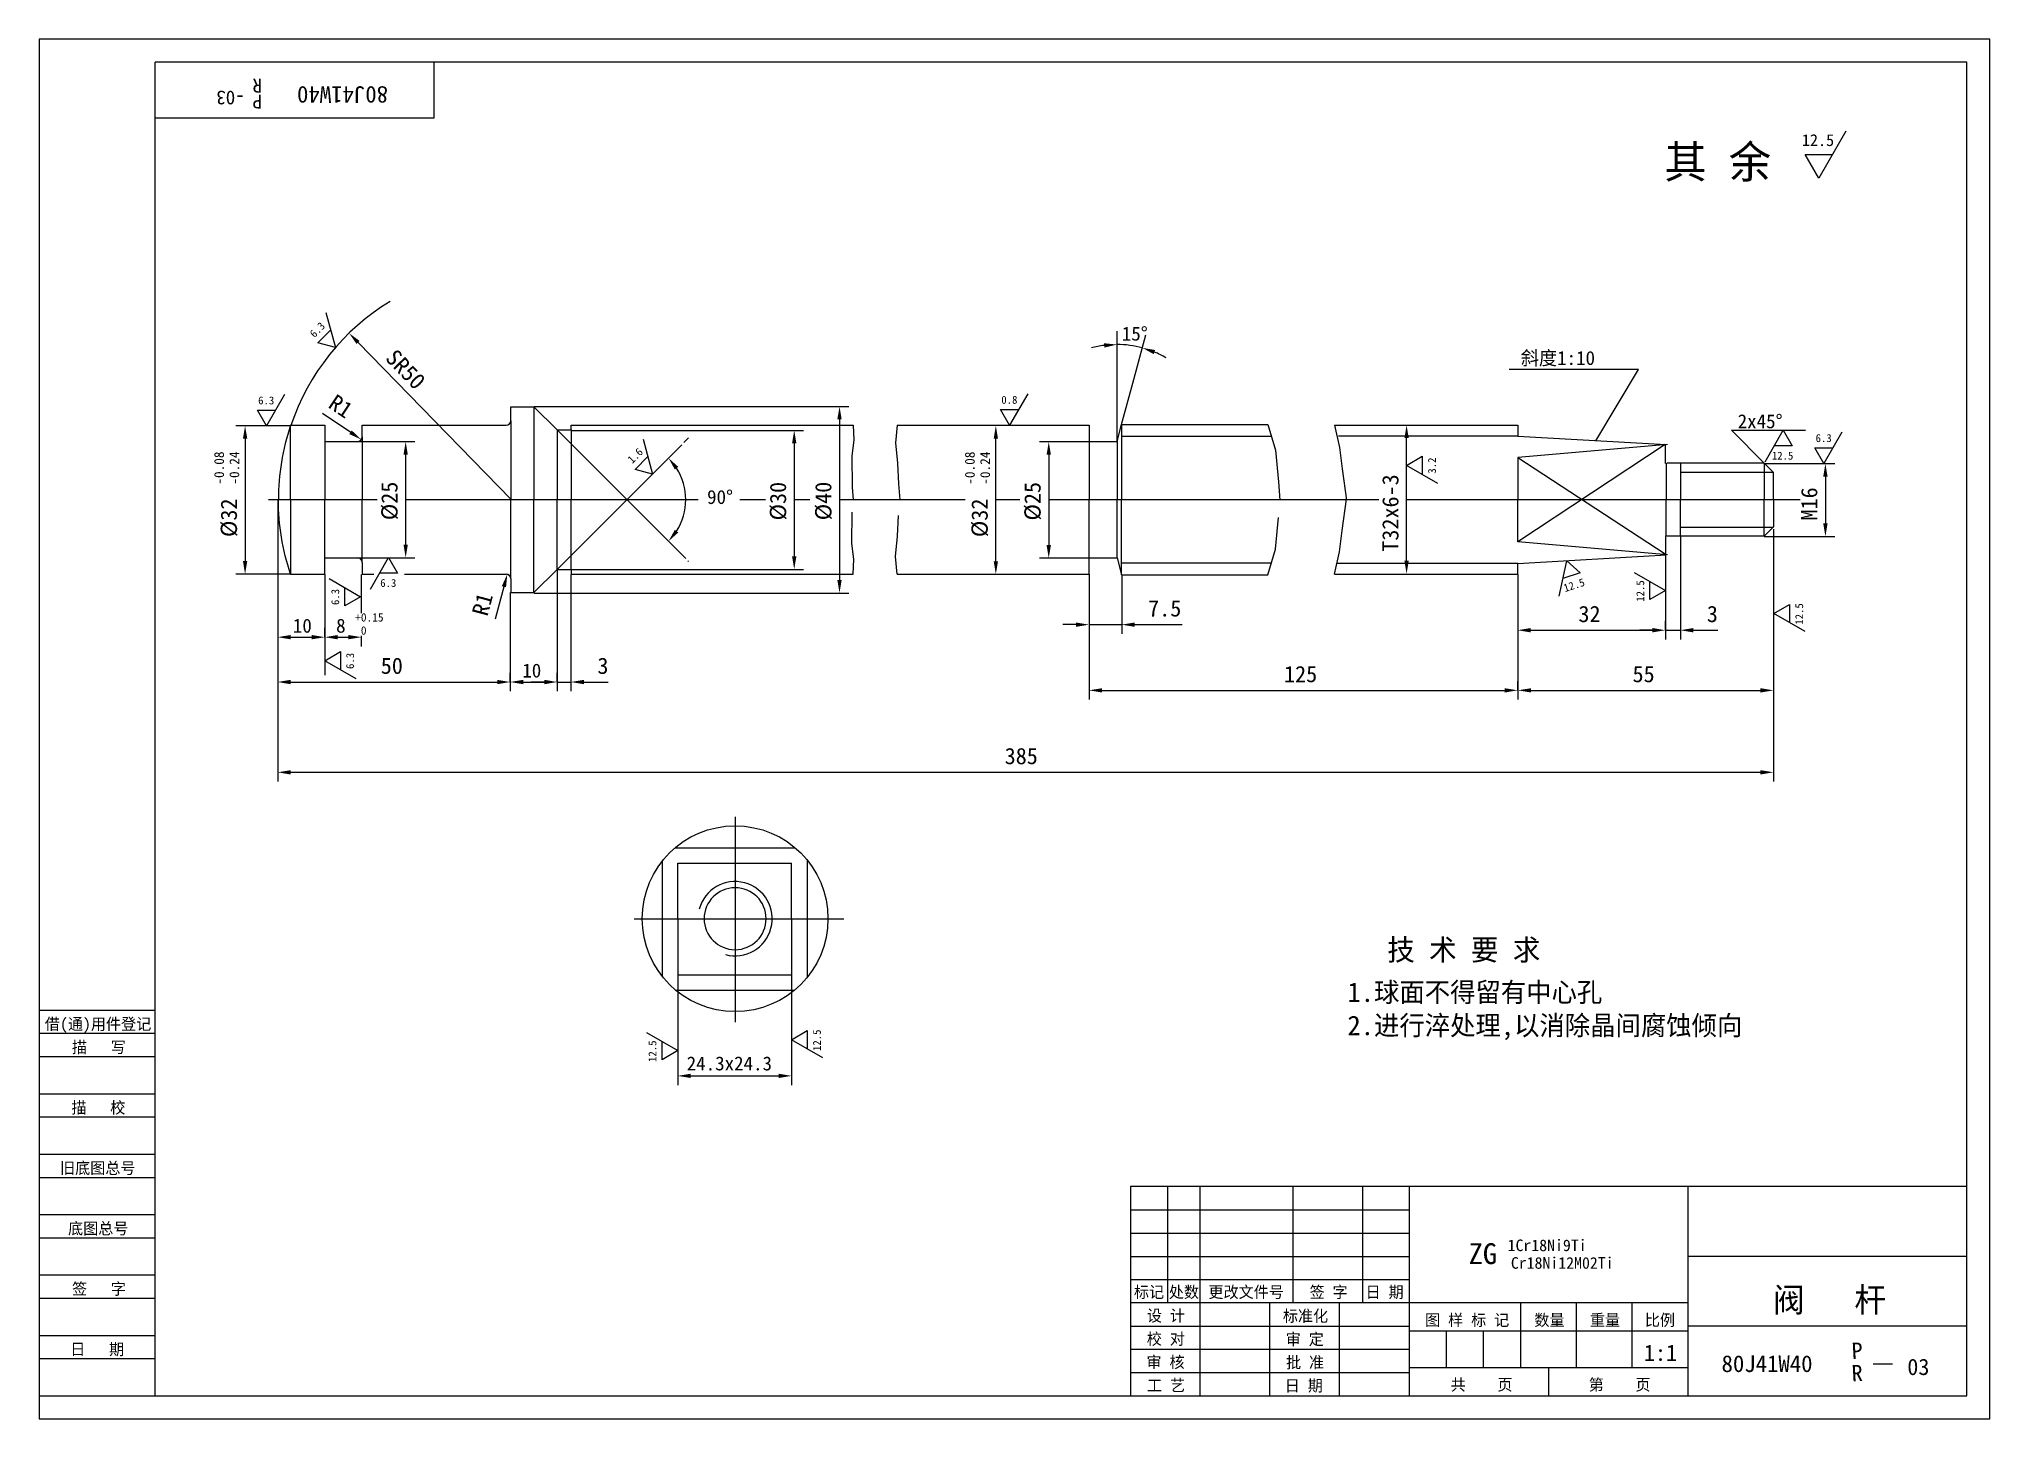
# Model space of a CAD drawing. Header units: metres. Extents: x 0 to 420, y 0 to 297.
import ezdxf

# ---------------------------------------------------------------- set-up
doc = ezdxf.new("R2010")
doc.units = ezdxf.units.M
for name, color, linetype in [('C', 6, 'Continuous'), ('D', 1, 'Continuous'), ('FL', 5, 'Continuous'), ('HA', 5, 'Continuous'), ('T', 7, 'Continuous'), ('TL', 4, 'Continuous')]:
    doc.layers.add(name, color=color, linetype=linetype)

# ---------------------------------------------------------------- blocks, each defined once
blk = doc.blocks.new('TUKUN3')
at = {"layer": 'FL'}
for p, q in [((420, 297), (0, 297)), ((0, 297), (0, 0)), ((420, 0), (420, 297)), ((0, 78), (25, 78)), ((0, 70), (25, 70)), ((0, 65), (25, 65)), ((0, 57), (25, 57)), ((0, 52), (25, 52)), ((243, 25), (243, 50)), ((250, 5), (250, 50)), ((270, 25), (270, 50)), ((285, 25), (285, 50)), ((0, 44), (25, 44)), ((235, 45), (295, 45)), ((0, 39), (25, 39)), ((235, 40), (295, 40)), ((235, 35), (295, 35)), ((0, 31), (25, 31)), ((235, 30), (295, 30)), ((0, 26), (25, 26)), ((280, 5), (280, 25)), ((0, 18), (25, 18)), ((235, 20), (295, 20)), ((0, 13), (25, 13)), ((235, 15), (295, 15)), ((235, 10), (295, 10)), ((0, 0), (420, 0))]:
    blk.add_line(p, q, dxfattribs=at)
at = {"layer": 'TL'}
for p, q in [((415, 292), (25, 292)), ((25, 5), (25, 292)), ((85, 292), (85, 280)), ((415, 5), (415, 292)), ((85, 280), (25, 280)), ((0, 88), (25, 88)), ((0, 83), (25, 83)), ((415, 50), (235, 50)), ((235, 50), (235, 5)), ((295, 5), (295, 50)), ((355, 5), (355, 50)), ((415, 35), (355, 35)), ((355, 25), (235, 25)), ((265, 5), (265, 25)), ((319, 11), (319, 25)), ((331, 11), (331, 25)), ((343, 11), (343, 25)), ((295, 19), (355, 19)), ((303, 11), (303, 19)), ((311, 11), (311, 19)), ((415, 20), (355, 20)), ((355, 11), (295, 11)), ((325, 5), (325, 11)), ((0, 5), (415, 5))]:
    blk.add_line(p, q, dxfattribs=at)
at = {"layer": 'T'}
for s, p in [('借(通)用件登记', (1.26, 83.76)), ('描   写', (7.09, 78.76)), ('描   校', (6.98, 65.76)), ('旧底图总号', (4.52, 52.76)), ('底图总号', (6.25, 39.76)), ('签   字', (7.1, 26.76)), ('标记', (235.71, 26.07)), ('处数', (243.22, 26.07)), ('更改文件号', (251.75, 26.07)), ('签 字', (273.53, 26.07)), ('日 期', (285.57, 26.07)), ('设 计', (238.5, 20.99)), ('标准化', (267.77, 20.93)), ('图 样 标 记', (298.4, 20.04)), ('数量', (321.92, 20.04)), ('重量', (333.88, 20.04)), ('比例', (345.7, 20.04)), ('校 对', (238.48, 15.99)), ('审 定', (268.39, 15.93)), ('日   期', (6.72, 13.76)), ('审 核', (238.41, 10.99)), ('批 准', (268.46, 10.93)), ('工 艺', (238.52, 5.99)), ('日 期', (268.18, 5.93)), ('共    页', (303.91, 6.13)), ('第    页', (333.62, 6.13))]:
    blk.add_text(s, height=2.5, dxfattribs=at).set_placement(p)

msp = doc.modelspace()

# ---------------------------------------------------------------- linework, layer by layer
at = {"layer": 'C'}
for p, q in [((49.4, 197.86), (72.79, 197.86)), ((78.93, 197.86), (141.87, 197.86)), ((150.9, 197.86), (156.38, 197.86)), ((162.58, 197.86), (165.93, 197.86)), ((172.33, 197.86), (199.36, 197.86)), ((205.98, 197.86), (211.16, 197.86)), ((217.37, 197.86), (288.44, 197.86)), ((294.41, 197.86), (357.83, 197.86)), ((357.83, 197.86), (379.17, 197.86)), ((149.85, 129.57), (149.85, 85.41)), ((149.85, 117.37), (149.85, 97.97)), ((128.13, 107.67), (173.29, 107.67)), ((140.15, 107.67), (159.55, 107.67))]:
    msp.add_line(p, q, dxfattribs=at)
at = {"layer": 'D'}
for p, q in [((389, 277.2), (383.15, 267.06)), ((383.15, 267.06), (380.22, 272.13)), ((380.22, 272.13), (386.08, 272.13)), ((61.78, 238.15), (63.8, 230.61)), ((60.03, 231.62), (62.79, 234.38)), ((63.8, 230.61), (60.03, 231.62)), ((68.7, 231.69), (101.61, 197.86)), ((232.09, 210.38), (232.09, 234.13)), ((235.66, 223.7), (238.25, 233.36)), ((233.07, 214.04), (235.66, 223.7)), ((344.36, 225.88), (316.52, 225.88)), ((335.16, 210.49), (344.36, 225.88)), ((52.85, 220.52), (48.95, 213.76)), ((212.84, 220.65), (208.94, 213.89)), ((48.95, 213.76), (47, 217.14)), ((47, 217.14), (50.9, 217.14)), ((64.73, 213.92), (61.05, 216.38)), ((106.61, 217.92), (174.33, 217.92)), ((172.33, 215.12), (172.33, 180.56)), ((208.94, 213.89), (206.99, 217.27)), ((206.99, 217.27), (210.89, 217.27)), ((54.15, 213.78), (42.36, 213.78)), ((44.36, 210.98), (44.36, 184.64)), ((67.06, 212.36), (64.73, 213.92)), ((68.55, 210.36), (80.93, 210.36)), ((111.55, 212.86), (125.69, 198.72)), ((114.62, 212.77), (164.58, 212.77)), ((130.06, 210.9), (132.08, 203.36)), ((138.85, 210.15), (139.84, 211.14)), ((205.98, 184.62), (205.98, 210.97)), ((226.07, 210.31), (215.37, 210.31)), ((233.1, 211.53), (265.4, 211.53)), ((318.39, 211.56), (279.76, 211.56)), ((294.41, 184.71), (294.41, 211.1)), ((371.42, 205.73), (364.34, 212.8)), ((364.34, 212.8), (380.25, 212.8)), ((371.57, 206.03), (375.47, 212.79)), ((375.47, 212.79), (377.42, 209.41)), ((388.14, 212.41), (384.24, 205.65)), ((78.93, 207.56), (78.93, 188.16)), ((111.55, 182.86), (138.35, 209.65)), ((128.31, 204.37), (131.07, 207.13)), ((162.58, 209.97), (162.58, 185.65)), ((217.37, 207.51), (217.37, 188.07)), ((294.41, 205.24), (297.79, 207.19)), ((297.79, 207.19), (297.79, 203.29)), ((350.08, 209.71), (318.39, 188.77)), ((318.39, 206.95), (350.08, 186.19)), ((377.42, 209.41), (373.52, 209.41)), ((384.24, 205.65), (382.29, 209.03)), ((382.29, 209.03), (386.19, 209.03)), ((132.08, 203.36), (128.31, 204.37)), ((301.17, 201.33), (294.41, 205.24)), ((373.42, 203.73), (353.38, 203.73)), ((371.37, 205.61), (386.57, 205.61)), ((384.57, 202.81), (384.57, 192.75)), ((51.38, 197.85), (51.38, 166.26)), ((125.69, 198.72), (132.76, 191.65)), ((132.76, 191.65), (139.21, 185.21)), ((353.36, 190.04), (353.36, 167.76)), ((373.42, 191.84), (353.38, 191.84)), ((371.37, 189.95), (386.57, 189.95)), ((373.39, 191.53), (373.39, 154.82)), ((68.55, 185.36), (80.93, 185.36)), ((71.33, 178.63), (75.23, 185.39)), ((75.23, 185.39), (77.18, 182.01)), ((226.07, 185.27), (215.37, 185.27)), ((350.13, 185.89), (350.13, 167.76)), ((54.15, 181.84), (42.36, 181.84)), ((61.52, 181.77), (61.52, 166.26)), ((62.47, 180.86), (69.23, 176.96)), ((69.38, 181.77), (69.38, 173.41)), ((77.18, 182.01), (73.28, 182.01)), ((111.57, 182.74), (111.57, 156.61)), ((114.52, 181.77), (114.52, 156.61)), ((114.62, 182.85), (164.58, 182.85)), ((139.71, 184.71), (139.84, 184.58)), ((226.04, 181.86), (226.04, 168.96)), ((233.08, 181.65), (233.08, 168.96)), ((233.1, 184.26), (265.4, 184.26)), ((318.39, 184.15), (279.51, 184.15)), ((318.33, 181.73), (318.33, 167.76)), ((327.26, 177.07), (328.88, 184.71)), ((331.78, 182.1), (328.07, 180.89)), ((328.88, 184.71), (331.78, 182.1)), ((343.42, 182.21), (350.18, 178.31)), ((65.85, 175.01), (65.85, 178.91)), ((69.23, 176.96), (65.85, 175.01)), ((99.36, 176.42), (98.21, 172.14)), ((100.09, 179.12), (99.36, 176.42)), ((101.44, 177.91), (101.44, 156.61)), ((106.61, 177.76), (174.33, 177.76)), ((346.8, 176.36), (346.8, 180.26)), ((350.18, 178.31), (346.8, 176.36)), ((373.47, 173.38), (376.85, 175.33)), ((380.23, 169.47), (373.47, 173.38)), ((376.85, 175.33), (376.85, 171.43)), ((54.18, 168.26), (58.72, 168.26)), ((61.52, 168.26), (61.52, 170.26)), ((64.32, 168.26), (66.58, 168.26)), ((69.38, 168.58), (69.38, 166.26)), ((223.24, 170.96), (220.44, 170.96)), ((226.04, 170.96), (233.08, 170.96)), ((226.04, 168.96), (226.04, 154.82)), ((235.88, 170.96), (238.68, 170.96)), ((238.68, 170.96), (246.11, 170.96)), ((321.13, 169.76), (347.33, 169.76)), ((347.33, 169.76), (344.53, 169.76)), ((350.13, 169.76), (350.13, 171.76)), ((350.13, 169.76), (353.36, 169.76)), ((356.16, 169.76), (358.96, 169.76)), ((358.96, 169.76), (361.38, 169.76)), ((51.38, 166.26), (51.38, 156.61)), ((61.51, 163.2), (64.89, 165.15)), ((61.52, 166.26), (61.52, 160.11)), ((64.89, 165.15), (64.89, 161.25)), ((318.33, 167.76), (318.33, 154.82)), ((68.27, 159.29), (61.51, 163.2)), ((101.44, 158.61), (101.44, 160.61)), ((111.57, 158.61), (111.57, 160.61)), ((51.38, 156.61), (51.38, 137.18)), ((54.18, 158.61), (98.64, 158.61)), ((104.24, 158.61), (108.77, 158.61)), ((108.77, 158.61), (105.97, 158.61)), ((111.57, 158.61), (114.52, 158.61)), ((117.32, 158.61), (120.12, 158.61)), ((120.12, 158.61), (122.55, 158.61)), ((228.84, 156.82), (315.53, 156.82)), ((318.39, 156.82), (318.39, 158.82)), ((321.19, 156.82), (370.59, 156.82)), ((373.39, 154.82), (373.39, 137.18)), ((54.18, 139.18), (370.59, 139.18)), ((137.51, 95.56), (137.51, 71.84)), ((162, 95.56), (162, 71.84)), ((130.75, 83.17), (137.51, 79.27)), ((134.13, 77.32), (134.13, 81.22)), ((162, 81.63), (165.38, 83.58)), ((168.76, 77.73), (162, 81.63)), ((165.38, 83.58), (165.38, 79.68)), ((137.51, 79.27), (134.13, 77.32)), ((140.31, 73.84), (159.2, 73.84)), ((394.84, 11.87), (399.04, 11.87))]:
    msp.add_line(p, q, dxfattribs=at)
for centre, radius, start, end in [((101.61, 197.86), 50, 121.39, 161.37), ((232.09, 210.38), 20.87, 97.69, 105.39), ((232.09, 210.38), 20.87, 75, 90), ((232.09, 210.38), 20.87, 59.61, 67.31), ((126.55, 197.86), 12.67, 327.69, 32.31)]:
    msp.add_arc(centre, radius, start, end, dxfattribs=at)
for points in [[(68.36, 231.36), (69.03, 232.01), (66.75, 233.69)], [(229.27, 231.52), (229.33, 230.59), (232.09, 231.24)], [(239.99, 229.18), (240.29, 230.07), (237.49, 230.53)], [(171.86, 215.12), (172.79, 215.12), (172.33, 217.92)], [(43.9, 210.98), (44.83, 210.98), (44.36, 213.78)], [(66.8, 211.97), (67.32, 212.75), (69.38, 210.8)], [(78.47, 207.56), (79.4, 207.56), (78.93, 210.36)], [(162.11, 209.97), (163.05, 209.97), (162.58, 212.77)], [(205.52, 210.97), (206.45, 210.97), (205.98, 213.77)], [(216.91, 207.51), (217.84, 207.51), (217.37, 210.31)], [(293.94, 211.1), (294.87, 211.1), (294.41, 213.9)], [(136.89, 204.34), (137.62, 204.92), (135.51, 206.82)], [(384.1, 202.81), (385.04, 202.81), (384.57, 205.61)], [(137.62, 190.8), (136.89, 191.38), (135.51, 188.9)], [(384.1, 192.75), (385.04, 192.75), (384.57, 189.95)], [(78.47, 188.16), (79.4, 188.16), (78.93, 185.36)], [(162.11, 185.65), (163.05, 185.65), (162.58, 182.85)], [(216.91, 188.07), (217.84, 188.07), (217.37, 185.27)], [(43.9, 184.64), (44.83, 184.64), (44.36, 181.84)], [(100.54, 179), (99.63, 179.24), (100.81, 181.83)], [(205.52, 184.62), (206.45, 184.62), (205.98, 181.82)], [(293.94, 184.71), (294.87, 184.71), (294.41, 181.91)], [(171.86, 180.56), (172.79, 180.56), (172.33, 177.76)], [(54.18, 168.73), (54.18, 167.8), (51.38, 168.26)], [(58.72, 168.73), (58.72, 167.8), (61.52, 168.26)], [(64.32, 168.73), (64.32, 167.8), (61.52, 168.26)], [(66.58, 168.73), (66.58, 167.8), (69.38, 168.26)], [(223.24, 171.42), (223.24, 170.49), (226.04, 170.96)], [(235.88, 171.42), (235.88, 170.49), (233.08, 170.96)], [(321.13, 170.23), (321.13, 169.29), (318.33, 169.76)], [(347.33, 170.23), (347.33, 169.29), (350.13, 169.76)], [(347.33, 170.23), (347.33, 169.29), (350.13, 169.76)], [(356.16, 170.23), (356.16, 169.29), (353.36, 169.76)], [(54.18, 159.08), (54.18, 158.14), (51.38, 158.61)], [(98.64, 159.08), (98.64, 158.14), (101.44, 158.61)], [(104.24, 159.08), (104.24, 158.14), (101.44, 158.61)], [(108.77, 159.08), (108.77, 158.14), (111.57, 158.61)], [(108.77, 159.08), (108.77, 158.14), (111.57, 158.61)], [(117.32, 159.08), (117.32, 158.14), (114.52, 158.61)], [(228.84, 157.28), (228.84, 156.35), (226.04, 156.82)], [(315.53, 157.28), (315.53, 156.35), (318.33, 156.82)], [(321.19, 157.28), (321.19, 156.35), (318.39, 156.82)], [(370.59, 157.28), (370.59, 156.35), (373.39, 156.82)], [(54.18, 139.64), (54.18, 138.71), (51.38, 139.18)], [(370.59, 139.64), (370.59, 138.71), (373.39, 139.18)], [(140.31, 74.31), (140.31, 73.38), (137.51, 73.84)], [(159.2, 74.31), (159.2, 73.38), (162, 73.84)]]:
    msp.add_solid(points, dxfattribs=at)
at = {"layer": 'FL'}
msp.add_arc((149.85, 107.67), 8, 255, 165, dxfattribs=at)
at = {"layer": 'HA'}
for p, q in [((175.39, 210.67), (174.95, 207.32)), ((175.24, 213.86), (175.39, 210.67)), ((184.76, 213.88), (184.39, 210.12)), ((184.39, 210.12), (184.83, 205.7)), ((264.55, 214.04), (266.18, 208.48)), ((278.86, 213.88), (279.94, 209.1)), ((174.95, 207.32), (175.06, 200.52)), ((266.18, 208.48), (266.81, 201.72)), ((279.94, 209.1), (280.56, 204.49)), ((184.83, 205.7), (185.05, 201.28)), ((266.81, 201.72), (267.11, 197.73)), ((280.56, 204.49), (281.5, 197.73)), ((175.06, 200.52), (175.28, 197.83)), ((185.05, 201.28), (185.28, 197.83)), ((280.56, 191.22), (281.5, 197.99)), ((174.95, 188.4), (175.06, 195.19)), ((184.83, 190.02), (185.05, 194.44)), ((266.18, 187.24), (266.81, 194)), ((184.39, 185.6), (184.83, 190.02)), ((279.94, 186.62), (280.56, 191.22)), ((175.39, 185.05), (174.95, 188.4)), ((175.24, 181.86), (175.39, 185.05)), ((184.76, 181.84), (184.39, 185.6)), ((264.55, 181.68), (266.18, 187.24)), ((278.86, 181.84), (279.94, 186.62))]:
    msp.add_line(p, q, dxfattribs=at)
at = {"layer": 'TL'}
for p, q in [((101.55, 214.86), (101.55, 217.86)), ((101.55, 217.86), (106.55, 217.86)), ((101.55, 214.86), (101.55, 213.86)), ((106.55, 217.86), (111.55, 212.86)), ((106.55, 217.86), (106.55, 197.84)), ((54.15, 197.86), (54.15, 213.86)), ((54.15, 213.86), (61.55, 213.86)), ((61.55, 213.86), (61.55, 210.36)), ((61.55, 210.36), (68.55, 210.36)), ((61.55, 210.36), (61.55, 197.84)), ((69.55, 211.36), (69.55, 213.86)), ((69.55, 213.86), (100.55, 213.86)), ((69.55, 211.36), (69.55, 210.36)), ((69.55, 210.36), (69.55, 197.84)), ((101.55, 213.86), (101.55, 197.84)), ((111.55, 212.86), (114.55, 212.86)), ((111.55, 212.86), (111.55, 197.84)), ((114.55, 212.86), (114.55, 213.86)), ((114.55, 213.86), (175.24, 213.86)), ((114.55, 212.86), (114.55, 197.84)), ((184.76, 213.88), (226.04, 213.88)), ((226.04, 213.88), (226.04, 210.38)), ((226.04, 210.38), (232.09, 210.38)), ((226.04, 210.38), (226.04, 197.81)), ((232.09, 210.38), (233.07, 214.04)), ((232.09, 210.38), (232.09, 197.81)), ((233.07, 214.04), (264.55, 214.04)), ((233.07, 214.04), (233.07, 197.81)), ((278.86, 213.88), (313.83, 213.88)), ((313.83, 213.88), (318.39, 213.88)), ((318.39, 213.88), (318.39, 211.56)), ((318.39, 211.56), (350.28, 209.72)), ((350.6, 209.72), (318.39, 206.95)), ((318.39, 206.95), (318.39, 197.73)), ((350.13, 205.66), (350.13, 209.58)), ((350.28, 205.72), (350.28, 197.73)), ((353.42, 205.73), (350.42, 205.73)), ((353.4, 205.72), (353.4, 197.73)), ((371.42, 205.73), (353.42, 205.73)), ((373.42, 203.73), (371.42, 205.73)), ((371.42, 205.73), (371.42, 197.73)), ((373.42, 197.73), (373.42, 203.73)), ((54.15, 197.86), (54.15, 181.86)), ((61.55, 185.36), (61.55, 197.88)), ((69.55, 185.36), (69.55, 197.88)), ((101.55, 181.86), (101.55, 197.88)), ((106.55, 177.86), (106.55, 197.88)), ((111.55, 182.86), (111.55, 197.88)), ((114.55, 182.86), (114.55, 197.88)), ((226.04, 185.34), (226.04, 197.9)), ((232.09, 185.34), (232.09, 197.9)), ((233.07, 181.68), (233.07, 197.9)), ((318.39, 188.77), (318.39, 197.99)), ((350.28, 190), (350.28, 197.99)), ((353.4, 190), (353.4, 197.99)), ((371.42, 189.99), (371.42, 197.99)), ((373.42, 197.99), (373.42, 191.99)), ((350.13, 190.04), (350.13, 185.89)), ((353.42, 189.99), (350.42, 189.99)), ((371.42, 189.99), (353.42, 189.99)), ((373.42, 191.99), (371.42, 189.99)), ((61.55, 185.36), (68.55, 185.36)), ((61.55, 181.86), (61.55, 185.36)), ((69.55, 184.36), (69.55, 185.56)), ((226.04, 185.34), (232.09, 185.34)), ((226.04, 181.84), (226.04, 185.34)), ((232.09, 185.34), (233.07, 181.68)), ((350.6, 186), (318.39, 188.77)), ((318.39, 184.15), (350.28, 186)), ((54.15, 181.86), (61.55, 181.86)), ((69.55, 184.36), (69.55, 181.86)), ((69.55, 181.86), (72.08, 181.86)), ((78.66, 181.86), (100.55, 181.86)), ((101.55, 180.86), (101.55, 181.86)), ((101.55, 180.86), (101.55, 177.86)), ((106.55, 177.86), (111.55, 182.86)), ((111.55, 182.86), (114.55, 182.86)), ((114.55, 182.86), (114.55, 181.86)), ((114.55, 181.86), (175.24, 181.86)), ((184.76, 181.84), (226.04, 181.84)), ((233.07, 181.68), (264.55, 181.68)), ((278.86, 181.84), (313.83, 181.84)), ((313.83, 181.84), (318.39, 181.84)), ((318.39, 181.84), (318.39, 184.15)), ((101.55, 177.86), (106.55, 177.86)), ((136.95, 122.95), (162.75, 122.95)), ((134.14, 120.05), (134.14, 95.29)), ((137.51, 107.61), (137.51, 119.64)), ((137.51, 119.64), (162, 119.64)), ((162, 107.61), (162, 119.64)), ((165.37, 120.29), (165.37, 95.05)), ((137.51, 107.61), (137.51, 95.57)), ((162, 107.61), (162, 95.57)), ((137.51, 95.57), (162, 95.57)), ((137.1, 92.26), (162.6, 92.26))]:
    msp.add_line(p, q, dxfattribs=at)
for points in [[(54.15, 213.86, 0.08), (51.53, 197.83, 0.08)], [(54.15, 181.86, -0.08), (51.53, 197.89, -0.08)], [(156.52, 107.67, 1), (143.18, 107.67, 1), (156.52, 107.67, 1)]]:
    msp.add_lwpolyline(points, format="xyb", dxfattribs=at)
msp.add_circle((149.85, 107.67), 20, dxfattribs=at)
for centre, start, end in [((100.55, 214.86), 270, 0), ((68.55, 211.36), 270, 0), ((68.55, 184.36), 0, 90), ((100.55, 180.86), 0, 90)]:
    msp.add_arc(centre, 1, start, end, dxfattribs=at)

# ---------------------------------------------------------------- block references
at = {"layer": 'D'}
msp.add_blockref('TUKUN3', (0, 0), dxfattribs=at)

# ---------------------------------------------------------------- texts
for s, height, rotation, p in [('-03', 3, 180, (44.28, 285.86)), ('R', 3, 180, (48, 288.46)), ('80J41W40', 3.6, 180, (75.14, 286.82)), ('P', 3, 180, (48, 285.04)), ('6.3', 1.7, 45, (59.28, 232.61)), ('SR50', 3.5, 314.22, (74.37, 228.1)), ('R1', 3.5, 326.2, (62.03, 217.83)), ('-0.08', 2.1, 90, (39.81, 201.09)), ('-0.24', 2.1, 90, (43.1, 201.09)), ('1.6', 1.7, 45, (127.71, 205.51)), ('-0.08', 2.1, 90, (201.43, 201.07)), ('-0.24', 2.1, 90, (204.72, 201.07)), ('3.2', 1.7, 90, (300.72, 203.46)), ('T32x6-3', 3.5, 90, (292.66, 186.65)), ('%%C32', 3.5, 90, (42.61, 189.81)), ('%%C25', 3.5, 90, (77.18, 193.44)), ('%%C30', 3.5, 90, (160.83, 193.39)), ('%%C40', 3.5, 90, (170.58, 193.42)), ('%%c32', 3.5, 90, (204.23, 189.79)), ('%%C25', 3.5, 90, (215.62, 193.37)), ('M16', 3.5, 90, (382.82, 193.37)), ('12.5', 1.7, 18, (328.52, 177.96)), ('6.3', 1.7, 90, (64.62, 175.18)), ('R1', 3.5, 74.98, (96.52, 172.6)), ('12.5', 1.7, 90, (345.57, 175.88)), ('12.5', 1.7, 90, (379.78, 170.95)), ('6.3', 1.7, 90, (67.82, 161.42)), ('12.5', 1.7, 90, (132.9, 76.84)), ('12.5', 1.7, 90, (168.31, 79.2)), ('P', 3.5, 3, (390.3, 12.9)), ('R', 3.5, 3, (390.3, 8.08))]:
    msp.add_text(s, height=height, rotation=rotation, dxfattribs=at).set_placement(p)
for s, height, p in [('其 余', 7, (349.92, 267.07)), ('12.5', 2.55, (379.51, 273.97)), ('15%%d', 3, (233.1, 232.09)), ('斜度1:10', 3, (319.01, 226.85)), ('6.3', 1.7, (47.17, 218.37)), ('0.8', 1.7, (207.16, 218.5)), ('2x45%%d', 3, (365.68, 213.23)), ('6.3', 1.7, (382.46, 210.26)), ('12.5', 1.7, (373.04, 206.48)), ('90%%D', 3, (143.82, 196.93)), ('6.3', 1.7, (73.45, 179.08)), ('+0.15', 1.8, (68.06, 171.63)), ('7.5', 3.5, (238.77, 172.71)), ('32', 3.5, (331.4, 171.51)), ('3', 3.5, (359.05, 171.51)), ('10', 3, (54.65, 169.23)), ('8', 3, (63.96, 169.23)), (' 0', 1.8, (68.06, 168.81)), ('50', 3.5, (73.57, 160.36)), ('3', 3.5, (120.21, 160.36)), ('10', 3, (104.04, 159.58)), ('125', 3.5, (268.02, 158.57)), ('55', 3.5, (343.05, 158.57)), ('385', 3.5, (207.88, 140.93)), ('技 术 要 求', 4.55, (290.25, 98.7)), ('1.球面不得留有中心孔', 4.2, (281.68, 89.76)), ('2.进行淬处理,以消除晶间腐蚀倾向', 4.2, (281.68, 82.6)), ('24.3x24.3', 3, (139.43, 75.02)), ('ZG', 4.5, (307.77, 33.33)), ('1Cr18Ni9Ti', 2.5, (316.16, 36.12)), ('Cr18Ni12M02Ti', 2.5, (316.86, 32.33)), ('阀   杆', 5.25, (373.28, 23)), ('1:1', 3.5, (345.5, 12.5)), ('80J41W40', 3.6, (362.21, 10.1)), ('03', 3.5, (402.2, 9.46))]:
    msp.add_text(s, height=height, dxfattribs=at).set_placement(p)

doc.saveas('drawing.dxf')
